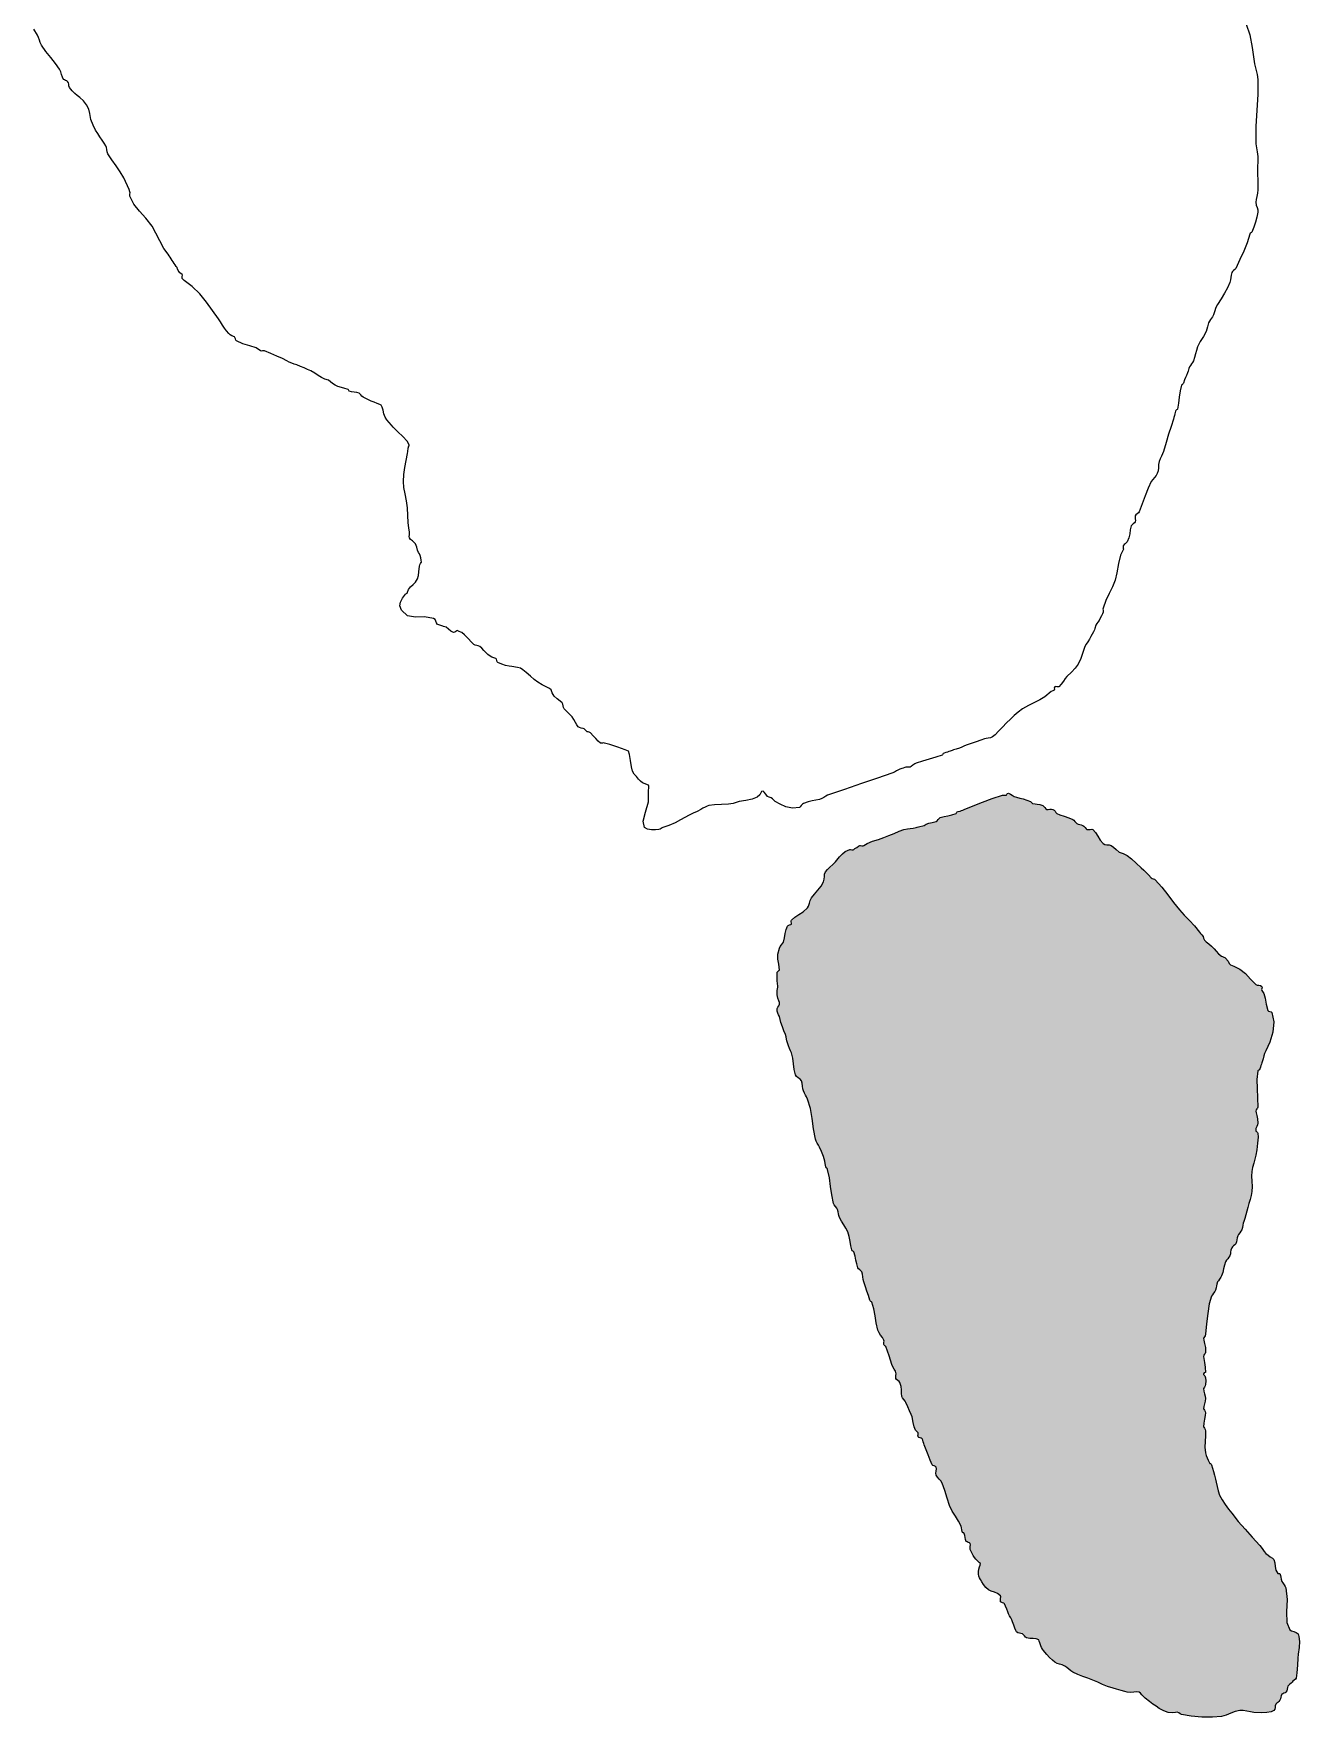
# Model space of a CAD drawing. Header units: inches. Extents: x -493 to 820, y -401 to 913.
# Drawn here: x -297.2 to -230.5, y -367.2 to -278.6 of the extents above; entities that cross this region are included whole.
import ezdxf

# ---------------------------------------------------------------- set-up
doc = ezdxf.new("R2010")
doc.units = ezdxf.units.IN
doc.header["$MEASUREMENT"] = 0
doc.layers.add('Layer 1', color=7, linetype='Continuous')

msp = doc.modelspace()

# ---------------------------------------------------------------- hatches: boundary and pattern name
at = {"layer": 'Layer 1', "true_color": 0xffffff}
msp.add_hatch(color=7, dxfattribs=at).paths.add_polyline_path([(-245.934, -318.697), (-245.928, -318.678), (-245.914, -318.637), (-245.883, -318.6), (-245.828, -318.592), (-245.724, -318.631), (-245.632, -318.69), (-245.532, -318.754), (-245.405, -318.803), (-245.236, -318.844), (-245.058, -318.89), (-244.868, -318.944), (-244.664, -319.015), (-244.646, -319.032), (-244.631, -319.063), (-244.605, -319.097), (-244.558, -319.121), (-244.432, -319.144), (-244.314, -319.157), (-244.186, -319.179), (-244.028, -319.227), (-243.978, -319.267), (-243.917, -319.336), (-243.858, -319.403), (-243.816, -319.438), (-243.74, -319.445), (-243.656, -319.435), (-243.573, -319.427), (-243.499, -319.438), (-243.425, -319.485), (-243.379, -319.539), (-243.34, -319.596), (-243.287, -319.65), (-243.123, -319.732), (-242.901, -319.803), (-242.661, -319.877), (-242.44, -319.968), (-242.385, -320.012), (-242.33, -320.073), (-242.277, -320.135), (-242.228, -320.18), (-242.155, -320.213), (-242.079, -320.231), (-241.999, -320.251), (-241.911, -320.285), (-241.862, -320.327), (-241.8, -320.396), (-241.741, -320.463), (-241.699, -320.497), (-241.626, -320.5), (-241.535, -320.489), (-241.446, -320.481), (-241.381, -320.497), (-241.243, -320.649), (-241.128, -320.851), (-241.007, -321.061), (-240.852, -321.238), (-240.757, -321.283), (-240.648, -321.3), (-240.535, -321.312), (-240.428, -321.344), (-240.306, -321.433), (-240.164, -321.558), (-239.995, -321.682), (-239.793, -321.768), (-239.574, -321.867), (-239.345, -322.04), (-239.102, -322.262), (-238.84, -322.509), (-238.7, -322.637), (-238.575, -322.756), (-238.45, -322.884), (-238.311, -323.038), (-238.261, -323.075), (-238.205, -323.094), (-238.149, -323.111), (-238.099, -323.145), (-237.76, -323.526), (-237.447, -323.932), (-237.141, -324.34), (-236.828, -324.732), (-236.571, -325.012), (-236.298, -325.284), (-236.026, -325.572), (-235.77, -325.897), (-235.712, -325.967), (-235.644, -326.046), (-235.585, -326.13), (-235.558, -326.215), (-235.514, -326.316), (-235.412, -326.416), (-235.277, -326.521), (-235.134, -326.639), (-235.003, -326.776), (-234.893, -326.911), (-234.771, -327.042), (-234.604, -327.168), (-234.556, -327.191), (-234.497, -327.217), (-234.438, -327.243), (-234.393, -327.273), (-234.266, -327.434), (-234.212, -327.547), (-234.143, -327.63), (-233.969, -327.697), (-233.647, -327.846), (-233.357, -328.086), (-233.082, -328.371), (-232.805, -328.65), (-232.731, -328.686), (-232.642, -328.699), (-232.554, -328.715), (-232.487, -328.756), (-232.479, -328.801), (-232.489, -328.865), (-232.498, -328.928), (-232.487, -328.968), (-232.384, -329.132), (-232.319, -329.383), (-232.258, -329.691), (-232.169, -330.026), (-232.131, -330.06), (-232.064, -330.084), (-231.996, -330.105), (-231.958, -330.133), (-231.848, -330.628), (-231.906, -331.169), (-232.069, -331.694), (-232.275, -332.145), (-232.342, -332.287), (-232.385, -332.414), (-232.426, -332.565), (-232.487, -332.779), (-232.511, -332.851), (-232.538, -332.922), (-232.565, -333.002), (-232.593, -333.097), (-232.617, -333.143), (-232.652, -333.173), (-232.684, -333.192), (-232.699, -333.203), (-232.746, -333.659), (-232.738, -334.138), (-232.711, -334.625), (-232.699, -335.108), (-232.718, -335.163), (-232.757, -335.207), (-232.794, -335.254), (-232.805, -335.32), (-232.784, -335.412), (-232.749, -335.547), (-232.715, -335.728), (-232.699, -335.956), (-232.718, -336.038), (-232.76, -336.133), (-232.798, -336.245), (-232.805, -336.379), (-232.791, -336.379), (-232.757, -336.407), (-232.72, -336.447), (-232.699, -336.485), (-232.688, -336.699), (-232.715, -337.014), (-232.76, -337.355), (-232.805, -337.65), (-232.851, -337.854), (-232.914, -338.069), (-232.977, -338.286), (-233.017, -338.497), (-233.024, -338.749), (-233.011, -339.018), (-233.001, -339.29), (-233.017, -339.556), (-233.057, -339.768), (-233.11, -339.976), (-233.169, -340.185), (-233.229, -340.402), (-233.276, -340.588), (-233.33, -340.779), (-233.385, -340.969), (-233.44, -341.144), (-233.463, -341.231), (-233.484, -341.336), (-233.511, -341.45), (-233.546, -341.567), (-233.586, -341.64), (-233.652, -341.73), (-233.717, -341.819), (-233.758, -341.885), (-233.791, -341.993), (-233.806, -342.097), (-233.824, -342.201), (-233.864, -342.309), (-233.907, -342.36), (-233.973, -342.418), (-234.036, -342.474), (-234.075, -342.521), (-234.115, -342.64), (-234.131, -342.746), (-234.146, -342.846), (-234.181, -342.944), (-234.23, -343.021), (-234.287, -343.094), (-234.344, -343.171), (-234.393, -343.262), (-234.454, -343.442), (-234.5, -343.629), (-234.544, -343.818), (-234.604, -344.003), (-234.647, -344.075), (-234.712, -344.166), (-234.777, -344.255), (-234.816, -344.32), (-234.851, -344.43), (-234.868, -344.531), (-234.886, -344.633), (-234.922, -344.744), (-234.965, -344.817), (-235.029, -344.907), (-235.093, -344.995), (-235.134, -345.062), (-235.256, -345.464), (-235.339, -345.972), (-235.398, -346.528), (-235.452, -347.073), (-235.473, -347.149), (-235.509, -347.213), (-235.542, -347.261), (-235.558, -347.285), (-235.54, -347.377), (-235.499, -347.552), (-235.46, -347.778), (-235.452, -348.026), (-235.471, -348.081), (-235.507, -348.125), (-235.542, -348.172), (-235.558, -348.238), (-235.54, -348.357), (-235.502, -348.559), (-235.465, -348.812), (-235.452, -349.085), (-235.478, -349.083), (-235.53, -349.107), (-235.569, -349.148), (-235.558, -349.191), (-235.491, -349.266), (-235.451, -349.371), (-235.438, -349.519), (-235.452, -349.721), (-235.473, -349.793), (-235.509, -349.86), (-235.543, -349.91), (-235.558, -349.932), (-235.543, -350.069), (-235.506, -350.206), (-235.469, -350.338), (-235.452, -350.462), (-235.469, -350.598), (-235.506, -350.734), (-235.543, -350.867), (-235.558, -350.991), (-235.542, -351.014), (-235.506, -351.068), (-235.47, -351.137), (-235.452, -351.203), (-235.466, -351.354), (-235.505, -351.543), (-235.544, -351.747), (-235.558, -351.943), (-235.542, -351.968), (-235.506, -352.021), (-235.47, -352.089), (-235.452, -352.155), (-235.455, -352.417), (-235.474, -352.716), (-235.482, -353.025), (-235.452, -353.32), (-235.417, -353.449), (-235.372, -353.571), (-235.313, -353.699), (-235.24, -353.85), (-235.218, -353.871), (-235.188, -353.883), (-235.158, -353.905), (-235.134, -353.955), (-235.088, -354.129), (-235.039, -354.3), (-234.984, -354.483), (-234.922, -354.697), (-234.885, -354.86), (-234.841, -355.079), (-234.785, -355.318), (-234.71, -355.544), (-234.584, -355.792), (-234.423, -356.037), (-234.246, -356.273), (-234.075, -356.497), (-233.731, -356.93), (-233.374, -357.339), (-232.997, -357.75), (-232.593, -358.19), (-232.516, -358.287), (-232.438, -358.398), (-232.359, -358.512), (-232.275, -358.614), (-232.162, -358.71), (-232.041, -358.785), (-231.931, -358.854), (-231.852, -358.932), (-231.798, -359.098), (-231.784, -359.291), (-231.751, -359.489), (-231.64, -359.673), (-231.62, -359.676), (-231.585, -359.672), (-231.552, -359.669), (-231.534, -359.673), (-231.502, -359.767), (-231.483, -359.865), (-231.463, -359.975), (-231.428, -360.097), (-231.388, -360.165), (-231.318, -360.261), (-231.251, -360.354), (-231.216, -360.414), (-231.16, -361.03), (-231.188, -361.679), (-231.179, -362.251), (-231.005, -362.638), (-230.92, -362.68), (-230.802, -362.718), (-230.679, -362.77), (-230.581, -362.85), (-230.542, -362.982), (-230.513, -363.24), (-230.519, -363.568), (-230.581, -363.908), (-230.601, -364.119), (-230.616, -364.492), (-230.64, -364.89), (-230.687, -365.179), (-230.724, -365.236), (-230.784, -365.292), (-230.849, -365.344), (-230.899, -365.391), (-230.951, -365.447), (-231.008, -365.5), (-231.063, -365.551), (-231.111, -365.603), (-231.145, -365.674), (-231.162, -365.757), (-231.18, -365.843), (-231.216, -365.92), (-231.261, -365.951), (-231.324, -365.974), (-231.386, -365.996), (-231.428, -366.026), (-231.466, -366.104), (-231.486, -366.186), (-231.504, -366.269), (-231.534, -366.344), (-231.585, -366.41), (-231.64, -366.459), (-231.695, -366.502), (-231.746, -366.556), (-231.78, -366.634), (-231.793, -366.723), (-231.809, -366.807), (-231.852, -366.873), (-231.999, -366.944), (-232.225, -366.984), (-232.529, -366.995), (-232.911, -366.979), (-233.093, -366.953), (-233.286, -366.913), (-233.478, -366.88), (-233.652, -366.873), (-233.885, -366.926), (-234.125, -367.02), (-234.366, -367.12), (-234.604, -367.19), (-235.094, -367.24), (-235.651, -367.235), (-236.215, -367.181), (-236.722, -367.085), (-236.789, -367.054), (-236.859, -367.01), (-236.941, -366.977), (-237.04, -366.979), (-237.207, -366.998), (-237.413, -366.979), (-237.645, -366.905), (-237.887, -366.768), (-238.061, -366.648), (-238.225, -366.539), (-238.405, -366.413), (-238.628, -366.238), (-238.718, -366.151), (-238.807, -366.053), (-238.886, -365.967), (-238.946, -365.92), (-239.086, -365.897), (-239.238, -365.916), (-239.403, -365.936), (-239.581, -365.92), (-239.696, -365.888), (-239.903, -365.828), (-240.134, -365.762), (-240.322, -365.708), (-240.618, -365.611), (-240.879, -365.505), (-241.127, -365.394), (-241.381, -365.285), (-241.647, -365.183), (-241.914, -365.083), (-242.179, -364.979), (-242.44, -364.861), (-242.542, -364.796), (-242.644, -364.711), (-242.749, -364.622), (-242.863, -364.544), (-243.004, -364.482), (-243.141, -364.442), (-243.271, -364.4), (-243.393, -364.332), (-243.518, -364.225), (-243.664, -364.084), (-243.808, -363.935), (-243.922, -363.803), (-243.981, -363.726), (-244.035, -363.65), (-244.084, -363.57), (-244.134, -363.484), (-244.152, -363.428), (-244.182, -363.324), (-244.214, -363.223), (-244.24, -363.167), (-244.374, -363.109), (-244.535, -363.098), (-244.707, -363.094), (-244.875, -363.062), (-244.93, -363.021), (-244.986, -362.957), (-245.04, -362.892), (-245.087, -362.85), (-245.173, -362.819), (-245.258, -362.806), (-245.337, -362.787), (-245.405, -362.744), (-245.451, -362.667), (-245.499, -362.545), (-245.553, -362.39), (-245.616, -362.214), (-245.659, -362.115), (-245.714, -362.009), (-245.772, -361.899), (-245.828, -361.791), (-245.869, -361.691), (-245.921, -361.545), (-245.98, -361.39), (-246.04, -361.262), (-246.081, -361.23), (-246.148, -361.205), (-246.214, -361.182), (-246.251, -361.155), (-246.259, -361.084), (-246.246, -360.992), (-246.235, -360.902), (-246.251, -360.838), (-246.404, -360.715), (-246.574, -360.644), (-246.742, -360.59), (-246.887, -360.521), (-247.026, -360.398), (-247.145, -360.255), (-247.241, -360.112), (-247.311, -359.99), (-247.354, -359.902), (-247.388, -359.811), (-247.409, -359.703), (-247.417, -359.567), (-247.396, -359.438), (-247.355, -359.321), (-247.317, -359.223), (-247.311, -359.144), (-247.352, -359.105), (-247.448, -359.017), (-247.554, -358.912), (-247.628, -358.826), (-247.697, -358.712), (-247.749, -358.607), (-247.792, -358.507), (-247.84, -358.402), (-247.852, -358.329), (-247.84, -358.244), (-247.829, -358.158), (-247.84, -358.085), (-247.88, -358.053), (-247.947, -358.028), (-248.013, -358.006), (-248.052, -357.979), (-248.09, -357.872), (-248.106, -357.77), (-248.122, -357.666), (-248.158, -357.556), (-248.183, -357.534), (-248.217, -357.527), (-248.247, -357.508), (-248.263, -357.449), (-248.324, -357.183), (-248.456, -356.917), (-248.623, -356.652), (-248.793, -356.391), (-248.932, -356.089), (-249.059, -355.707), (-249.185, -355.297), (-249.322, -354.908), (-249.391, -354.794), (-249.479, -354.694), (-249.568, -354.596), (-249.64, -354.485), (-249.654, -354.387), (-249.638, -354.272), (-249.623, -354.159), (-249.64, -354.062), (-249.68, -354.03), (-249.748, -354.005), (-249.814, -353.981), (-249.852, -353.955), (-249.958, -353.695), (-250.058, -353.424), (-250.16, -353.154), (-250.275, -352.896), (-250.297, -352.83), (-250.32, -352.741), (-250.347, -352.65), (-250.381, -352.579), (-250.425, -352.55), (-250.49, -352.525), (-250.554, -352.502), (-250.593, -352.474), (-250.598, -352.428), (-250.589, -352.363), (-250.582, -352.301), (-250.593, -352.262), (-250.725, -352.114), (-250.795, -351.942), (-250.844, -351.718), (-250.91, -351.414), (-250.958, -351.288), (-251.042, -351.105), (-251.14, -350.893), (-251.228, -350.673), (-251.273, -350.592), (-251.34, -350.501), (-251.405, -350.417), (-251.44, -350.355), (-251.469, -350.174), (-251.473, -349.999), (-251.486, -349.817), (-251.546, -349.614), (-251.587, -349.563), (-251.655, -349.504), (-251.721, -349.447), (-251.757, -349.402), (-251.768, -349.326), (-251.759, -349.244), (-251.75, -349.162), (-251.757, -349.085), (-251.788, -349.021), (-251.846, -348.914), (-251.913, -348.787), (-251.969, -348.661), (-252.051, -348.428), (-252.121, -348.201), (-252.194, -347.967), (-252.287, -347.709), (-252.306, -347.691), (-252.336, -347.676), (-252.369, -347.65), (-252.393, -347.603), (-252.396, -347.552), (-252.389, -347.495), (-252.384, -347.439), (-252.393, -347.391), (-252.472, -347.244), (-252.563, -347.118), (-252.648, -346.996), (-252.71, -346.861), (-252.803, -346.475), (-252.859, -346.104), (-252.921, -345.74), (-253.028, -345.379), (-253.047, -345.361), (-253.078, -345.346), (-253.11, -345.321), (-253.134, -345.273), (-253.203, -345.037), (-253.283, -344.81), (-253.368, -344.575), (-253.452, -344.32), (-253.48, -344.192), (-253.503, -344.049), (-253.527, -343.908), (-253.558, -343.791), (-253.598, -343.74), (-253.667, -343.68), (-253.734, -343.622), (-253.769, -343.579), (-253.823, -343.372), (-253.865, -343.174), (-253.912, -342.967), (-253.981, -342.732), (-253.998, -342.718), (-254.029, -342.7), (-254.063, -342.672), (-254.087, -342.626), (-254.127, -342.425), (-254.169, -342.183), (-254.223, -341.924), (-254.299, -341.674), (-254.39, -341.486), (-254.505, -341.303), (-254.624, -341.118), (-254.722, -340.933), (-254.758, -340.823), (-254.776, -340.724), (-254.794, -340.622), (-254.828, -340.509), (-254.874, -340.429), (-254.941, -340.337), (-255.005, -340.252), (-255.04, -340.191), (-255.136, -339.74), (-255.196, -339.286), (-255.258, -338.834), (-255.357, -338.391), (-255.38, -338.352), (-255.414, -338.31), (-255.446, -338.256), (-255.463, -338.18), (-255.499, -337.955), (-255.573, -337.705), (-255.672, -337.454), (-255.781, -337.227), (-255.843, -337.113), (-255.904, -337.006), (-255.956, -336.902), (-255.993, -336.803), (-256.106, -336.255), (-256.176, -335.711), (-256.26, -335.183), (-256.416, -334.686), (-256.468, -334.578), (-256.521, -334.477), (-256.575, -334.373), (-256.628, -334.262), (-256.66, -334.142), (-256.676, -334.002), (-256.694, -333.859), (-256.734, -333.732), (-256.809, -333.638), (-256.903, -333.567), (-256.992, -333.5), (-257.051, -333.415), (-257.118, -333.131), (-257.152, -332.828), (-257.189, -332.528), (-257.263, -332.25), (-257.302, -332.158), (-257.355, -332.034), (-257.415, -331.886), (-257.475, -331.721), (-257.499, -331.632), (-257.521, -331.529), (-257.546, -331.416), (-257.581, -331.297), (-257.655, -331.094), (-257.732, -330.892), (-257.812, -330.653), (-257.898, -330.344), (-257.934, -330.262), (-257.982, -330.165), (-258.016, -330.053), (-258.004, -329.921), (-257.972, -329.855), (-257.928, -329.783), (-257.896, -329.701), (-257.898, -329.603), (-257.933, -329.511), (-257.979, -329.378), (-258.013, -329.199), (-258.004, -328.968), (-257.98, -328.795), (-257.978, -328.718), (-257.988, -328.634), (-258.004, -328.438), (-258.011, -328.338), (-258.018, -328.225), (-258.018, -328.113), (-258.004, -328.015), (-257.983, -327.977), (-257.948, -327.934), (-257.914, -327.905), (-257.898, -327.909), (-257.927, -327.589), (-257.97, -327.322), (-257.978, -327.058), (-257.898, -326.744), (-257.852, -326.661), (-257.788, -326.574), (-257.726, -326.492), (-257.687, -326.427), (-257.625, -326.201), (-257.584, -325.969), (-257.542, -325.755), (-257.475, -325.579), (-257.434, -325.551), (-257.366, -325.524), (-257.3, -325.5), (-257.263, -325.474), (-257.258, -325.426), (-257.268, -325.365), (-257.274, -325.306), (-257.263, -325.262), (-257.088, -325.108), (-256.87, -324.979), (-256.636, -324.831), (-256.416, -324.627), (-256.365, -324.527), (-256.317, -324.384), (-256.266, -324.229), (-256.205, -324.098), (-256.049, -323.893), (-255.871, -323.696), (-255.701, -323.489), (-255.569, -323.25), (-255.537, -323.114), (-255.527, -322.977), (-255.512, -322.844), (-255.463, -322.721), (-255.37, -322.611), (-255.231, -322.482), (-255.077, -322.34), (-254.934, -322.191), (-254.724, -321.938), (-254.577, -321.773), (-254.424, -321.659), (-254.193, -321.556), (-254.147, -321.554), (-254.082, -321.562), (-254.019, -321.566), (-253.981, -321.556), (-253.92, -321.504), (-253.825, -321.439), (-253.728, -321.38), (-253.663, -321.344), (-253.618, -321.341), (-253.552, -321.349), (-253.49, -321.354), (-253.452, -321.344), (-253.279, -321.23), (-252.998, -321.12), (-252.678, -321.016), (-252.393, -320.921), (-252.124, -320.814), (-251.855, -320.699), (-251.59, -320.589), (-251.334, -320.497), (-251.156, -320.457), (-251, -320.44), (-250.852, -320.426), (-250.699, -320.392), (-250.637, -320.377), (-250.493, -320.343), (-250.346, -320.307), (-250.275, -320.285), (-250.174, -320.214), (-250.03, -320.171), (-249.85, -320.133), (-249.64, -320.073), (-249.589, -320.034), (-249.528, -319.965), (-249.47, -319.897), (-249.428, -319.862), (-249.22, -319.811), (-249.02, -319.773), (-248.812, -319.728), (-248.581, -319.65), (-248.561, -319.627), (-248.553, -319.593), (-248.532, -319.561), (-248.475, -319.544), (-248.375, -319.53), (-248.302, -319.505), (-248.237, -319.473), (-248.158, -319.438), (-247.683, -319.257), (-247.193, -319.063), (-246.683, -318.873), (-246.146, -318.697), (-246.096, -318.69), (-246.041, -318.692), (-245.985, -318.696)])

# ---------------------------------------------------------------- linework, layer by layer
at = {"layer": 'Layer 1', "lineweight": 0}
for points in [[(-233.306, -278.09), (-233.125, -278.666), (-232.996, -279.326), (-232.911, -279.944), (-232.867, -280.177), (-232.8, -280.463), (-232.735, -280.755), (-232.699, -281.004), (-232.696, -281.796), (-232.749, -282.621), (-232.803, -283.484), (-232.805, -284.392), (-232.775, -284.611), (-232.728, -284.825), (-232.692, -285.061), (-232.699, -285.345), (-232.712, -285.594), (-232.711, -285.938), (-232.704, -286.355), (-232.699, -286.827), (-232.715, -286.999), (-232.752, -287.169), (-232.789, -287.327), (-232.805, -287.462), (-232.783, -287.622), (-232.741, -287.75), (-232.704, -287.866), (-232.699, -287.992), (-232.751, -288.254), (-232.825, -288.515), (-232.916, -288.778), (-233.017, -289.051), (-233.035, -289.067), (-233.066, -289.083), (-233.099, -289.109), (-233.123, -289.156), (-233.261, -289.601), (-233.439, -290.04), (-233.645, -290.487), (-233.864, -290.956), (-233.905, -291.006), (-233.974, -291.067), (-234.041, -291.126), (-234.075, -291.168), (-234.105, -291.304), (-234.122, -291.434), (-234.141, -291.562), (-234.181, -291.697), (-234.304, -291.975), (-234.452, -292.26), (-234.624, -292.556), (-234.816, -292.862), (-234.89, -292.98), (-234.931, -293.07), (-234.968, -293.188), (-235.028, -293.392), (-235.091, -293.504), (-235.195, -293.651), (-235.295, -293.828), (-235.346, -294.027), (-235.415, -294.278), (-235.561, -294.536), (-235.731, -294.805), (-235.875, -295.086), (-235.937, -295.272), (-235.982, -295.46), (-236.027, -295.646), (-236.087, -295.827), (-236.132, -295.912), (-236.187, -295.986), (-236.245, -296.061), (-236.299, -296.145), (-236.33, -296.218), (-236.35, -296.293), (-236.372, -296.373), (-236.405, -296.462), (-236.464, -296.586), (-236.517, -296.695), (-236.566, -296.82), (-236.616, -296.991), (-236.641, -297.041), (-236.674, -297.065), (-236.705, -297.079), (-236.722, -297.098), (-236.794, -297.409), (-236.835, -297.729), (-236.873, -298.052), (-236.934, -298.368), (-236.949, -298.378), (-236.982, -298.399), (-237.017, -298.431), (-237.04, -298.474), (-237.071, -298.606), (-237.093, -298.707), (-237.115, -298.797), (-237.146, -298.897), (-237.271, -299.271), (-237.4, -299.683), (-237.535, -300.125), (-237.675, -300.592), (-237.72, -300.714), (-237.777, -300.848), (-237.837, -300.985), (-237.887, -301.121), (-237.922, -301.289), (-237.938, -301.453), (-237.955, -301.61), (-237.993, -301.756), (-238.056, -301.86), (-238.142, -301.961), (-238.233, -302.064), (-238.311, -302.18), (-238.47, -302.533), (-238.625, -302.937), (-238.782, -303.357), (-238.946, -303.768), (-238.987, -303.817), (-239.056, -303.879), (-239.123, -303.938), (-239.158, -303.979), (-239.165, -304.057), (-239.155, -304.14), (-239.146, -304.223), (-239.158, -304.297), (-239.198, -304.348), (-239.267, -304.408), (-239.334, -304.467), (-239.369, -304.509), (-239.415, -304.716), (-239.445, -304.923), (-239.49, -305.134), (-239.581, -305.356), (-239.625, -305.408), (-239.684, -305.45), (-239.744, -305.498), (-239.793, -305.568), (-239.796, -305.614), (-239.788, -305.679), (-239.782, -305.741), (-239.793, -305.779), (-239.935, -306.049), (-240.038, -306.493), (-240.125, -306.978), (-240.216, -307.368), (-240.359, -307.715), (-240.532, -308.065), (-240.706, -308.438), (-240.852, -308.851), (-240.857, -308.902), (-240.853, -308.956), (-240.847, -309.011), (-240.852, -309.062), (-240.881, -309.144), (-240.931, -309.246), (-240.994, -309.363), (-241.063, -309.485), (-241.13, -309.587), (-241.181, -309.656), (-241.227, -309.746), (-241.275, -309.909), (-241.307, -309.992), (-241.357, -310.092), (-241.42, -310.206), (-241.487, -310.333), (-241.567, -310.475), (-241.654, -310.609), (-241.738, -310.738), (-241.805, -310.862), (-241.865, -311.019), (-241.914, -311.181), (-241.962, -311.342), (-242.017, -311.497), (-242.161, -311.791), (-242.317, -312.008), (-242.509, -312.208), (-242.758, -312.45), (-242.842, -312.555), (-242.939, -312.696), (-243.052, -312.847), (-243.181, -312.979), (-243.226, -312.987), (-243.29, -312.978), (-243.353, -312.969), (-243.393, -312.979), (-243.417, -313.047), (-243.415, -313.114), (-243.428, -313.167), (-243.499, -313.191), (-243.587, -313.229), (-243.696, -313.314), (-243.813, -313.418), (-243.922, -313.509), (-244.174, -313.664), (-244.463, -313.809), (-244.772, -313.962), (-245.087, -314.145), (-245.313, -314.311), (-245.523, -314.492), (-245.726, -314.686), (-245.934, -314.886), (-246.15, -315.104), (-246.35, -315.32), (-246.527, -315.505), (-246.675, -315.627), (-246.777, -315.668), (-246.895, -315.692), (-247.008, -315.71), (-247.099, -315.732), (-247.29, -315.801), (-247.529, -315.878), (-247.792, -315.962), (-248.052, -316.05), (-248.184, -316.105), (-248.291, -316.158), (-248.41, -316.21), (-248.581, -316.262), (-248.651, -316.283), (-248.724, -316.311), (-248.805, -316.341), (-248.898, -316.368), (-248.969, -316.39), (-249.042, -316.417), (-249.123, -316.446), (-249.216, -316.474), (-249.268, -316.499), (-249.29, -316.53), (-249.302, -316.561), (-249.322, -316.58), (-249.663, -316.691), (-250.013, -316.792), (-250.362, -316.893), (-250.699, -317.003), (-250.77, -317.044), (-250.862, -317.111), (-250.953, -317.177), (-251.016, -317.215), (-251.067, -317.223), (-251.121, -317.218), (-251.176, -317.212), (-251.228, -317.215), (-251.298, -317.236), (-251.371, -317.264), (-251.452, -317.293), (-251.546, -317.32), (-251.631, -317.355), (-251.726, -317.411), (-251.837, -317.475), (-251.969, -317.532), (-252.725, -317.793), (-253.568, -318.079), (-254.459, -318.383), (-255.357, -318.697), (-255.458, -318.746), (-255.551, -318.805), (-255.653, -318.863), (-255.781, -318.909), (-255.97, -318.952), (-256.165, -318.993), (-256.379, -319.045), (-256.628, -319.121), (-256.679, -319.16), (-256.74, -319.229), (-256.798, -319.297), (-256.84, -319.332), (-257.212, -319.373), (-257.555, -319.299), (-257.859, -319.162), (-258.11, -319.015), (-258.18, -318.959), (-258.252, -318.891), (-258.333, -318.831), (-258.428, -318.803), (-258.516, -318.752), (-258.612, -318.644), (-258.695, -318.535), (-258.746, -318.485), (-258.845, -318.504), (-258.875, -318.572), (-258.92, -318.677), (-259.063, -318.803), (-259.329, -318.903), (-259.664, -318.969), (-260.016, -319.031), (-260.334, -319.121), (-260.575, -319.16), (-260.937, -319.177), (-261.315, -319.191), (-261.604, -319.227), (-261.699, -319.262), (-261.81, -319.316), (-261.924, -319.379), (-262.028, -319.438), (-262.227, -319.541), (-262.436, -319.639), (-262.653, -319.742), (-262.875, -319.862), (-263.099, -319.99), (-263.391, -320.142), (-263.715, -320.285), (-264.04, -320.392), (-264.076, -320.41), (-264.122, -320.443), (-264.179, -320.477), (-264.251, -320.497), (-264.419, -320.51), (-264.631, -320.507), (-264.839, -320.473), (-264.993, -320.392), (-265.068, -320.062), (-264.947, -319.586), (-264.795, -319.036), (-264.781, -318.485), (-264.78, -318.419), (-264.771, -318.319), (-264.768, -318.224), (-264.781, -318.168), (-264.848, -318.137), (-264.965, -318.094), (-265.097, -318.035), (-265.204, -317.956), (-265.314, -317.84), (-265.429, -317.714), (-265.538, -317.576), (-265.628, -317.427), (-265.687, -317.201), (-265.74, -316.861), (-265.791, -316.54), (-265.84, -316.368), (-266.019, -316.3), (-266.408, -316.166), (-266.832, -316.028), (-267.11, -315.944), (-267.161, -315.942), (-267.218, -315.949), (-267.274, -315.954), (-267.322, -315.944), (-267.438, -315.852), (-267.56, -315.713), (-267.695, -315.558), (-267.852, -315.415), (-267.914, -315.379), (-267.964, -315.363), (-268.011, -315.347), (-268.063, -315.309), (-268.085, -315.287), (-268.119, -315.253), (-268.151, -315.22), (-268.169, -315.203), (-268.235, -315.178), (-268.329, -315.156), (-268.422, -315.131), (-268.487, -315.098), (-268.567, -314.991), (-268.639, -314.858), (-268.713, -314.712), (-268.804, -314.568), (-268.906, -314.453), (-269.017, -314.352), (-269.127, -314.254), (-269.228, -314.145), (-269.265, -314.068), (-269.283, -313.984), (-269.299, -313.9), (-269.333, -313.826), (-269.444, -313.734), (-269.605, -313.621), (-269.764, -313.479), (-269.863, -313.297), (-269.917, -313.146), (-269.999, -313.07), (-270.146, -313.001), (-270.393, -312.874), (-270.615, -312.735), (-270.811, -312.593), (-271.009, -312.432), (-271.24, -312.238), (-271.414, -312.091), (-271.537, -312.011), (-271.696, -311.965), (-271.98, -311.921), (-272.127, -311.896), (-272.315, -311.854), (-272.521, -311.792), (-272.722, -311.709), (-272.753, -311.668), (-272.778, -311.601), (-272.802, -311.534), (-272.828, -311.497), (-272.94, -311.451), (-273.034, -311.417), (-273.13, -311.369), (-273.251, -311.285), (-273.36, -311.186), (-273.466, -311.07), (-273.57, -310.957), (-273.675, -310.862), (-273.752, -310.824), (-273.836, -310.808), (-273.919, -310.791), (-273.993, -310.756), (-274.114, -310.636), (-274.29, -310.442), (-274.476, -310.247), (-274.628, -310.121), (-274.671, -310.104), (-274.76, -310.066), (-274.835, -310.029), (-274.839, -310.015), (-274.893, -310.032), (-274.938, -310.075), (-274.986, -310.114), (-275.051, -310.121), (-275.196, -310.053), (-275.324, -309.948), (-275.447, -309.851), (-275.581, -309.803), (-275.625, -309.789), (-275.729, -309.757), (-275.839, -309.721), (-275.898, -309.697), (-275.955, -309.617), (-275.987, -309.525), (-276.027, -309.439), (-276.11, -309.38), (-276.58, -309.308), (-277.058, -309.312), (-277.485, -309.244), (-277.804, -308.956), (-277.879, -308.723), (-277.846, -308.52), (-277.738, -308.323), (-277.592, -308.109), (-277.56, -308.085), (-277.527, -308.08), (-277.5, -308.063), (-277.486, -308.003), (-277.433, -307.856), (-277.316, -307.722), (-277.179, -307.596), (-277.063, -307.474), (-276.948, -307.292), (-276.9, -307.132), (-276.88, -306.932), (-276.851, -306.627), (-276.83, -306.557), (-276.794, -306.485), (-276.76, -306.432), (-276.745, -306.415), (-276.756, -306.325), (-276.782, -306.191), (-276.816, -306.063), (-276.851, -305.991), (-276.907, -305.912), (-276.95, -305.789), (-276.997, -305.636), (-277.063, -305.462), (-277.126, -305.386), (-277.223, -305.307), (-277.319, -305.227), (-277.381, -305.145), (-277.392, -305.069), (-277.383, -304.987), (-277.374, -304.904), (-277.381, -304.827), (-277.415, -304.627), (-277.438, -304.326), (-277.459, -303.958), (-277.486, -303.557), (-277.536, -303.187), (-277.606, -302.831), (-277.67, -302.494), (-277.698, -302.18), (-277.677, -301.801), (-277.621, -301.436), (-277.551, -301.071), (-277.486, -300.697), (-277.468, -300.588), (-277.437, -300.427), (-277.403, -300.295), (-277.381, -300.273), (-277.504, -300.048), (-277.732, -299.809), (-277.997, -299.563), (-278.228, -299.321), (-278.327, -299.205), (-278.445, -299.071), (-278.561, -298.93), (-278.651, -298.792), (-278.722, -298.612), (-278.771, -298.423), (-278.813, -298.259), (-278.863, -298.156), (-278.94, -298.116), (-279.08, -298.064), (-279.244, -298.006), (-279.393, -297.944), (-279.499, -297.893), (-279.604, -297.839), (-279.71, -297.785), (-279.816, -297.732), (-279.877, -297.686), (-279.934, -297.619), (-279.985, -297.557), (-280.028, -297.521), (-280.152, -297.49), (-280.29, -297.474), (-280.429, -297.455), (-280.557, -297.415), (-280.579, -297.389), (-280.586, -297.355), (-280.604, -297.325), (-280.663, -297.31), (-280.774, -297.285), (-280.952, -297.232), (-281.144, -297.165), (-281.298, -297.098), (-281.431, -297.01), (-281.531, -296.924), (-281.647, -296.846), (-281.828, -296.779), (-282.006, -296.706), (-282.184, -296.594), (-282.368, -296.469), (-282.569, -296.356), (-282.742, -296.278), (-282.927, -296.197), (-283.118, -296.117), (-283.31, -296.039), (-283.444, -295.99), (-283.577, -295.946), (-283.708, -295.896), (-283.839, -295.827), (-284.07, -295.703), (-284.363, -295.569), (-284.685, -295.432), (-285.004, -295.298), (-285.05, -295.295), (-285.115, -295.303), (-285.178, -295.308), (-285.216, -295.298), (-285.451, -295.141), (-285.79, -295.028), (-286.159, -294.919), (-286.486, -294.768), (-286.515, -294.727), (-286.541, -294.658), (-286.567, -294.593), (-286.592, -294.557), (-286.726, -294.498), (-286.814, -294.449), (-286.897, -294.375), (-287.016, -294.238), (-287.114, -294.104), (-287.216, -293.944), (-287.323, -293.772), (-287.439, -293.604), (-287.744, -293.178), (-288.069, -292.732), (-288.423, -292.299), (-288.816, -291.909), (-288.958, -291.8), (-289.102, -291.697), (-289.235, -291.596), (-289.345, -291.486), (-289.353, -291.441), (-289.343, -291.377), (-289.334, -291.314), (-289.345, -291.274), (-289.412, -291.224), (-289.464, -291.184), (-289.509, -291.137), (-289.557, -291.062), (-289.592, -290.986), (-289.604, -290.941), (-289.619, -290.904), (-289.663, -290.851), (-289.721, -290.775), (-289.769, -290.691), (-289.818, -290.607), (-289.875, -290.533), (-289.932, -290.458), (-289.981, -290.373), (-290.029, -290.289), (-290.086, -290.215), (-290.31, -289.909), (-290.524, -289.513), (-290.732, -289.098), (-290.934, -288.732), (-291.255, -288.314), (-291.595, -287.949), (-291.896, -287.578), (-292.098, -287.145), (-292.104, -287.093), (-292.099, -287.039), (-292.094, -286.984), (-292.098, -286.933), (-292.145, -286.805), (-292.23, -286.601), (-292.33, -286.377), (-292.416, -286.191), (-292.606, -285.863), (-292.83, -285.551), (-293.059, -285.241), (-293.263, -284.921), (-293.305, -284.81), (-293.322, -284.699), (-293.336, -284.595), (-293.369, -284.498), (-293.45, -284.363), (-293.558, -284.205), (-293.677, -284.034), (-293.792, -283.862), (-293.909, -283.67), (-294.043, -283.409), (-294.158, -283.11), (-294.216, -282.804), (-294.268, -282.572), (-294.386, -282.344), (-294.551, -282.134), (-294.745, -281.957), (-294.869, -281.86), (-295.001, -281.746), (-295.138, -281.605), (-295.274, -281.427), (-295.31, -281.346), (-295.324, -281.262), (-295.34, -281.181), (-295.38, -281.109), (-295.426, -281.081), (-295.49, -281.057), (-295.552, -281.032), (-295.592, -281.004), (-295.651, -280.886), (-295.698, -280.745), (-295.746, -280.602), (-295.804, -280.475), (-296.013, -280.176), (-296.267, -279.859), (-296.527, -279.533), (-296.757, -279.203), (-296.822, -279.07), (-296.869, -278.934), (-296.912, -278.8), (-296.969, -278.674), (-297.168, -278.369)], [(-245.934, -318.697), (-245.928, -318.678), (-245.914, -318.637), (-245.883, -318.6), (-245.828, -318.592), (-245.724, -318.631), (-245.632, -318.69), (-245.532, -318.754), (-245.405, -318.803), (-245.236, -318.844), (-245.058, -318.89), (-244.868, -318.944), (-244.664, -319.015), (-244.646, -319.032), (-244.631, -319.063), (-244.605, -319.097), (-244.558, -319.121), (-244.432, -319.144), (-244.314, -319.157), (-244.186, -319.179), (-244.028, -319.227), (-243.978, -319.267), (-243.917, -319.336), (-243.858, -319.403), (-243.816, -319.438), (-243.74, -319.445), (-243.656, -319.435), (-243.573, -319.427), (-243.499, -319.438), (-243.425, -319.485), (-243.379, -319.539), (-243.34, -319.596), (-243.287, -319.65), (-243.123, -319.732), (-242.901, -319.803), (-242.661, -319.877), (-242.44, -319.968), (-242.385, -320.012), (-242.33, -320.073), (-242.277, -320.135), (-242.228, -320.18), (-242.155, -320.213), (-242.079, -320.231), (-241.999, -320.251), (-241.911, -320.285), (-241.862, -320.327), (-241.8, -320.396), (-241.741, -320.463), (-241.699, -320.497), (-241.626, -320.5), (-241.535, -320.489), (-241.446, -320.481), (-241.381, -320.497), (-241.243, -320.649), (-241.128, -320.851), (-241.007, -321.061), (-240.852, -321.238), (-240.757, -321.283), (-240.648, -321.3), (-240.535, -321.312), (-240.428, -321.344), (-240.306, -321.433), (-240.164, -321.558), (-239.995, -321.682), (-239.793, -321.768), (-239.574, -321.867), (-239.345, -322.04), (-239.102, -322.262), (-238.84, -322.509), (-238.7, -322.637), (-238.575, -322.756), (-238.45, -322.884), (-238.311, -323.038), (-238.261, -323.075), (-238.205, -323.094), (-238.149, -323.111), (-238.099, -323.145), (-237.76, -323.526), (-237.447, -323.932), (-237.141, -324.34), (-236.828, -324.732), (-236.571, -325.012), (-236.298, -325.284), (-236.026, -325.572), (-235.77, -325.897), (-235.712, -325.967), (-235.644, -326.046), (-235.585, -326.13), (-235.558, -326.215), (-235.514, -326.316), (-235.412, -326.416), (-235.277, -326.521), (-235.134, -326.639), (-235.003, -326.776), (-234.893, -326.911), (-234.771, -327.042), (-234.604, -327.168), (-234.556, -327.191), (-234.497, -327.217), (-234.438, -327.243), (-234.393, -327.273), (-234.266, -327.434), (-234.212, -327.547), (-234.143, -327.63), (-233.969, -327.697), (-233.647, -327.846), (-233.357, -328.086), (-233.082, -328.371), (-232.805, -328.65), (-232.731, -328.686), (-232.642, -328.699), (-232.554, -328.715), (-232.487, -328.756), (-232.479, -328.801), (-232.489, -328.865), (-232.498, -328.928), (-232.487, -328.968), (-232.384, -329.132), (-232.319, -329.383), (-232.258, -329.691), (-232.169, -330.026), (-232.131, -330.06), (-232.064, -330.084), (-231.996, -330.105), (-231.958, -330.133), (-231.848, -330.628), (-231.906, -331.169), (-232.069, -331.694), (-232.275, -332.145), (-232.342, -332.287), (-232.385, -332.414), (-232.426, -332.565), (-232.487, -332.779), (-232.511, -332.851), (-232.538, -332.922), (-232.565, -333.002), (-232.593, -333.097), (-232.617, -333.143), (-232.652, -333.173), (-232.684, -333.192), (-232.699, -333.203), (-232.746, -333.659), (-232.738, -334.138), (-232.711, -334.625), (-232.699, -335.108), (-232.718, -335.163), (-232.757, -335.207), (-232.794, -335.254), (-232.805, -335.32), (-232.784, -335.412), (-232.749, -335.547), (-232.715, -335.728), (-232.699, -335.956), (-232.718, -336.038), (-232.76, -336.133), (-232.798, -336.245), (-232.805, -336.379), (-232.791, -336.379), (-232.757, -336.407), (-232.72, -336.447), (-232.699, -336.485), (-232.688, -336.699), (-232.715, -337.014), (-232.76, -337.355), (-232.805, -337.65), (-232.851, -337.854), (-232.914, -338.069), (-232.977, -338.286), (-233.017, -338.497), (-233.024, -338.749), (-233.011, -339.018), (-233.001, -339.29), (-233.017, -339.556), (-233.057, -339.768), (-233.11, -339.976), (-233.169, -340.185), (-233.229, -340.402), (-233.276, -340.588), (-233.33, -340.779), (-233.385, -340.969), (-233.44, -341.144), (-233.463, -341.231), (-233.484, -341.336), (-233.511, -341.45), (-233.546, -341.567), (-233.586, -341.64), (-233.652, -341.73), (-233.717, -341.819), (-233.758, -341.885), (-233.791, -341.993), (-233.806, -342.097), (-233.824, -342.201), (-233.864, -342.309), (-233.907, -342.36), (-233.973, -342.418), (-234.036, -342.474), (-234.075, -342.521), (-234.115, -342.64), (-234.131, -342.746), (-234.146, -342.846), (-234.181, -342.944), (-234.23, -343.021), (-234.287, -343.094), (-234.344, -343.171), (-234.393, -343.262), (-234.454, -343.442), (-234.5, -343.629), (-234.544, -343.818), (-234.604, -344.003), (-234.647, -344.075), (-234.712, -344.166), (-234.777, -344.255), (-234.816, -344.32), (-234.851, -344.43), (-234.868, -344.531), (-234.886, -344.633), (-234.922, -344.744), (-234.965, -344.817), (-235.029, -344.907), (-235.093, -344.995), (-235.134, -345.062), (-235.256, -345.464), (-235.339, -345.972), (-235.398, -346.528), (-235.452, -347.073), (-235.473, -347.149), (-235.509, -347.213), (-235.542, -347.261), (-235.558, -347.285), (-235.54, -347.377), (-235.499, -347.552), (-235.46, -347.778), (-235.452, -348.026), (-235.471, -348.081), (-235.507, -348.125), (-235.542, -348.172), (-235.558, -348.238), (-235.54, -348.357), (-235.502, -348.559), (-235.465, -348.812), (-235.452, -349.085), (-235.478, -349.083), (-235.53, -349.107), (-235.569, -349.148), (-235.558, -349.191), (-235.491, -349.266), (-235.451, -349.371), (-235.438, -349.519), (-235.452, -349.721), (-235.473, -349.793), (-235.509, -349.86), (-235.543, -349.91), (-235.558, -349.932), (-235.543, -350.069), (-235.506, -350.206), (-235.469, -350.338), (-235.452, -350.462), (-235.469, -350.598), (-235.506, -350.734), (-235.543, -350.867), (-235.558, -350.991), (-235.542, -351.014), (-235.506, -351.068), (-235.47, -351.137), (-235.452, -351.203), (-235.466, -351.354), (-235.505, -351.543), (-235.544, -351.747), (-235.558, -351.943), (-235.542, -351.968), (-235.506, -352.021), (-235.47, -352.089), (-235.452, -352.155), (-235.455, -352.417), (-235.474, -352.716), (-235.482, -353.025), (-235.452, -353.32), (-235.417, -353.449), (-235.372, -353.571), (-235.313, -353.699), (-235.24, -353.85), (-235.218, -353.871), (-235.188, -353.883), (-235.158, -353.905), (-235.134, -353.955), (-235.088, -354.129), (-235.039, -354.3), (-234.984, -354.483), (-234.922, -354.697), (-234.885, -354.86), (-234.841, -355.079), (-234.785, -355.318), (-234.71, -355.544), (-234.584, -355.792), (-234.423, -356.037), (-234.246, -356.273), (-234.075, -356.497), (-233.731, -356.93), (-233.374, -357.339), (-232.997, -357.75), (-232.593, -358.19), (-232.516, -358.287), (-232.438, -358.398), (-232.359, -358.512), (-232.275, -358.614), (-232.162, -358.71), (-232.041, -358.785), (-231.931, -358.854), (-231.852, -358.932), (-231.798, -359.098), (-231.784, -359.291), (-231.751, -359.489), (-231.64, -359.673), (-231.62, -359.676), (-231.585, -359.672), (-231.552, -359.669), (-231.534, -359.673), (-231.502, -359.767), (-231.483, -359.865), (-231.463, -359.975), (-231.428, -360.097), (-231.388, -360.165), (-231.318, -360.261), (-231.251, -360.354), (-231.216, -360.414), (-231.16, -361.03), (-231.188, -361.679), (-231.179, -362.251), (-231.005, -362.638), (-230.92, -362.68), (-230.802, -362.718), (-230.679, -362.77), (-230.581, -362.85), (-230.542, -362.982), (-230.513, -363.24), (-230.519, -363.568), (-230.581, -363.908), (-230.601, -364.119), (-230.616, -364.492), (-230.64, -364.89), (-230.687, -365.179), (-230.724, -365.236), (-230.784, -365.292), (-230.849, -365.344), (-230.899, -365.391), (-230.951, -365.447), (-231.008, -365.5), (-231.063, -365.551), (-231.111, -365.603), (-231.145, -365.674), (-231.162, -365.757), (-231.18, -365.843), (-231.216, -365.92), (-231.261, -365.951), (-231.324, -365.974), (-231.386, -365.996), (-231.428, -366.026), (-231.466, -366.104), (-231.486, -366.186), (-231.504, -366.269), (-231.534, -366.344), (-231.585, -366.41), (-231.64, -366.459), (-231.695, -366.502), (-231.746, -366.556), (-231.78, -366.634), (-231.793, -366.723), (-231.809, -366.807), (-231.852, -366.873), (-231.999, -366.944), (-232.225, -366.984), (-232.529, -366.995), (-232.911, -366.979), (-233.093, -366.953), (-233.286, -366.913), (-233.478, -366.88), (-233.652, -366.873), (-233.885, -366.926), (-234.125, -367.02), (-234.366, -367.12), (-234.604, -367.19), (-235.094, -367.24), (-235.651, -367.235), (-236.215, -367.181), (-236.722, -367.085), (-236.789, -367.054), (-236.859, -367.01), (-236.941, -366.977), (-237.04, -366.979), (-237.207, -366.998), (-237.413, -366.979), (-237.645, -366.905), (-237.887, -366.768), (-238.061, -366.648), (-238.225, -366.539), (-238.405, -366.413), (-238.628, -366.238), (-238.718, -366.151), (-238.807, -366.053), (-238.886, -365.967), (-238.946, -365.92), (-239.086, -365.897), (-239.238, -365.916), (-239.403, -365.936), (-239.581, -365.92), (-239.696, -365.888), (-239.903, -365.828), (-240.134, -365.762), (-240.322, -365.708), (-240.618, -365.611), (-240.879, -365.505), (-241.127, -365.394), (-241.381, -365.285), (-241.647, -365.183), (-241.914, -365.083), (-242.179, -364.979), (-242.44, -364.861), (-242.542, -364.796), (-242.644, -364.711), (-242.749, -364.622), (-242.863, -364.544), (-243.004, -364.482), (-243.141, -364.442), (-243.271, -364.4), (-243.393, -364.332), (-243.518, -364.225), (-243.664, -364.084), (-243.808, -363.935), (-243.922, -363.803), (-243.981, -363.726), (-244.035, -363.65), (-244.084, -363.57), (-244.134, -363.484), (-244.152, -363.428), (-244.182, -363.324), (-244.214, -363.223), (-244.24, -363.167), (-244.374, -363.109), (-244.535, -363.098), (-244.707, -363.094), (-244.875, -363.062), (-244.93, -363.021), (-244.986, -362.957), (-245.04, -362.892), (-245.087, -362.85), (-245.173, -362.819), (-245.258, -362.806), (-245.337, -362.787), (-245.405, -362.744), (-245.451, -362.667), (-245.499, -362.545), (-245.553, -362.39), (-245.616, -362.214), (-245.659, -362.115), (-245.714, -362.009), (-245.772, -361.899), (-245.828, -361.791), (-245.869, -361.691), (-245.921, -361.545), (-245.98, -361.39), (-246.04, -361.262), (-246.081, -361.23), (-246.148, -361.205), (-246.214, -361.182), (-246.251, -361.155), (-246.259, -361.084), (-246.246, -360.992), (-246.235, -360.902), (-246.251, -360.838), (-246.404, -360.715), (-246.574, -360.644), (-246.742, -360.59), (-246.887, -360.521), (-247.026, -360.398), (-247.145, -360.255), (-247.241, -360.112), (-247.311, -359.99), (-247.354, -359.902), (-247.388, -359.811), (-247.409, -359.703), (-247.417, -359.567), (-247.396, -359.438), (-247.355, -359.321), (-247.317, -359.223), (-247.311, -359.144), (-247.352, -359.105), (-247.448, -359.017), (-247.554, -358.912), (-247.628, -358.826), (-247.697, -358.712), (-247.749, -358.607), (-247.792, -358.507), (-247.84, -358.402), (-247.852, -358.329), (-247.84, -358.244), (-247.829, -358.158), (-247.84, -358.085), (-247.88, -358.053), (-247.947, -358.028), (-248.013, -358.006), (-248.052, -357.979), (-248.09, -357.872), (-248.106, -357.77), (-248.122, -357.666), (-248.158, -357.556), (-248.183, -357.534), (-248.217, -357.527), (-248.247, -357.508), (-248.263, -357.449), (-248.324, -357.183), (-248.456, -356.917), (-248.623, -356.652), (-248.793, -356.391), (-248.932, -356.089), (-249.059, -355.707), (-249.185, -355.297), (-249.322, -354.908), (-249.391, -354.794), (-249.479, -354.694), (-249.568, -354.596), (-249.64, -354.485), (-249.654, -354.387), (-249.638, -354.272), (-249.623, -354.159), (-249.64, -354.062), (-249.68, -354.03), (-249.748, -354.005), (-249.814, -353.981), (-249.852, -353.955), (-249.958, -353.695), (-250.058, -353.424), (-250.16, -353.154), (-250.275, -352.896), (-250.297, -352.83), (-250.32, -352.741), (-250.347, -352.65), (-250.381, -352.579), (-250.425, -352.55), (-250.49, -352.525), (-250.554, -352.502), (-250.593, -352.474), (-250.598, -352.428), (-250.589, -352.363), (-250.582, -352.301), (-250.593, -352.262), (-250.725, -352.114), (-250.795, -351.942), (-250.844, -351.718), (-250.91, -351.414), (-250.958, -351.288), (-251.042, -351.105), (-251.14, -350.893), (-251.228, -350.673), (-251.273, -350.592), (-251.34, -350.501), (-251.405, -350.417), (-251.44, -350.355), (-251.469, -350.174), (-251.473, -349.999), (-251.486, -349.817), (-251.546, -349.614), (-251.587, -349.563), (-251.655, -349.504), (-251.721, -349.447), (-251.757, -349.402), (-251.768, -349.326), (-251.759, -349.244), (-251.75, -349.162), (-251.757, -349.085), (-251.788, -349.021), (-251.846, -348.914), (-251.913, -348.787), (-251.969, -348.661), (-252.051, -348.428), (-252.121, -348.201), (-252.194, -347.967), (-252.287, -347.709), (-252.306, -347.691), (-252.336, -347.676), (-252.369, -347.65), (-252.393, -347.603), (-252.396, -347.552), (-252.389, -347.495), (-252.384, -347.439), (-252.393, -347.391), (-252.472, -347.244), (-252.563, -347.118), (-252.648, -346.996), (-252.71, -346.861), (-252.803, -346.475), (-252.859, -346.104), (-252.921, -345.74), (-253.028, -345.379), (-253.047, -345.361), (-253.078, -345.346), (-253.11, -345.321), (-253.134, -345.273), (-253.203, -345.037), (-253.283, -344.81), (-253.368, -344.575), (-253.452, -344.32), (-253.48, -344.192), (-253.503, -344.049), (-253.527, -343.908), (-253.558, -343.791), (-253.598, -343.74), (-253.667, -343.68), (-253.734, -343.622), (-253.769, -343.579), (-253.823, -343.372), (-253.865, -343.174), (-253.912, -342.967), (-253.981, -342.732), (-253.998, -342.718), (-254.029, -342.7), (-254.063, -342.672), (-254.087, -342.626), (-254.127, -342.425), (-254.169, -342.183), (-254.223, -341.924), (-254.299, -341.674), (-254.39, -341.486), (-254.505, -341.303), (-254.624, -341.118), (-254.722, -340.933), (-254.758, -340.823), (-254.776, -340.724), (-254.794, -340.622), (-254.828, -340.509), (-254.874, -340.429), (-254.941, -340.337), (-255.005, -340.252), (-255.04, -340.191), (-255.136, -339.74), (-255.196, -339.286), (-255.258, -338.834), (-255.357, -338.391), (-255.38, -338.352), (-255.414, -338.31), (-255.446, -338.256), (-255.463, -338.18), (-255.499, -337.955), (-255.573, -337.705), (-255.672, -337.454), (-255.781, -337.227), (-255.843, -337.113), (-255.904, -337.006), (-255.956, -336.902), (-255.993, -336.803), (-256.106, -336.255), (-256.176, -335.711), (-256.26, -335.183), (-256.416, -334.686), (-256.468, -334.578), (-256.521, -334.477), (-256.575, -334.373), (-256.628, -334.262), (-256.66, -334.142), (-256.676, -334.002), (-256.694, -333.859), (-256.734, -333.732), (-256.809, -333.638), (-256.903, -333.567), (-256.992, -333.5), (-257.051, -333.415), (-257.118, -333.131), (-257.152, -332.828), (-257.189, -332.528), (-257.263, -332.25), (-257.302, -332.158), (-257.355, -332.034), (-257.415, -331.886), (-257.475, -331.721), (-257.499, -331.632), (-257.521, -331.529), (-257.546, -331.416), (-257.581, -331.297), (-257.655, -331.094), (-257.732, -330.892), (-257.812, -330.653), (-257.898, -330.344), (-257.934, -330.262), (-257.982, -330.165), (-258.016, -330.053), (-258.004, -329.921), (-257.972, -329.855), (-257.928, -329.783), (-257.896, -329.701), (-257.898, -329.603), (-257.933, -329.511), (-257.979, -329.378), (-258.013, -329.199), (-258.004, -328.968), (-257.98, -328.795), (-257.978, -328.718), (-257.988, -328.634), (-258.004, -328.438), (-258.011, -328.338), (-258.018, -328.225), (-258.018, -328.113), (-258.004, -328.015), (-257.983, -327.977), (-257.948, -327.934), (-257.914, -327.905), (-257.898, -327.909), (-257.927, -327.589), (-257.97, -327.322), (-257.978, -327.058), (-257.898, -326.744), (-257.852, -326.661), (-257.788, -326.574), (-257.726, -326.492), (-257.687, -326.427), (-257.625, -326.201), (-257.584, -325.969), (-257.542, -325.755), (-257.475, -325.579), (-257.434, -325.551), (-257.366, -325.524), (-257.3, -325.5), (-257.263, -325.474), (-257.258, -325.426), (-257.268, -325.365), (-257.274, -325.306), (-257.263, -325.262), (-257.088, -325.108), (-256.87, -324.979), (-256.636, -324.831), (-256.416, -324.627), (-256.365, -324.527), (-256.317, -324.384), (-256.266, -324.229), (-256.205, -324.098), (-256.049, -323.893), (-255.871, -323.696), (-255.701, -323.489), (-255.569, -323.25), (-255.537, -323.114), (-255.527, -322.977), (-255.512, -322.844), (-255.463, -322.721), (-255.37, -322.611), (-255.231, -322.482), (-255.077, -322.34), (-254.934, -322.191), (-254.724, -321.938), (-254.577, -321.773), (-254.424, -321.659), (-254.193, -321.556), (-254.147, -321.554), (-254.082, -321.562), (-254.019, -321.566), (-253.981, -321.556), (-253.92, -321.504), (-253.825, -321.439), (-253.728, -321.38), (-253.663, -321.344), (-253.618, -321.341), (-253.552, -321.349), (-253.49, -321.354), (-253.452, -321.344), (-253.279, -321.23), (-252.998, -321.12), (-252.678, -321.016), (-252.393, -320.921), (-252.124, -320.814), (-251.855, -320.699), (-251.59, -320.589), (-251.334, -320.497), (-251.156, -320.457), (-251, -320.44), (-250.852, -320.426), (-250.699, -320.392), (-250.637, -320.377), (-250.493, -320.343), (-250.346, -320.307), (-250.275, -320.285), (-250.174, -320.214), (-250.03, -320.171), (-249.85, -320.133), (-249.64, -320.073), (-249.589, -320.034), (-249.528, -319.965), (-249.47, -319.897), (-249.428, -319.862), (-249.22, -319.811), (-249.02, -319.773), (-248.812, -319.728), (-248.581, -319.65), (-248.561, -319.627), (-248.553, -319.593), (-248.532, -319.561), (-248.475, -319.544), (-248.375, -319.53), (-248.302, -319.505), (-248.237, -319.473), (-248.158, -319.438), (-247.683, -319.257), (-247.193, -319.063), (-246.683, -318.873), (-246.146, -318.697), (-246.096, -318.69), (-246.041, -318.692), (-245.985, -318.696), (-245.934, -318.697), (-245.934, -318.697)]]:
    msp.add_lwpolyline(points, dxfattribs=at)

doc.saveas('drawing.dxf')
